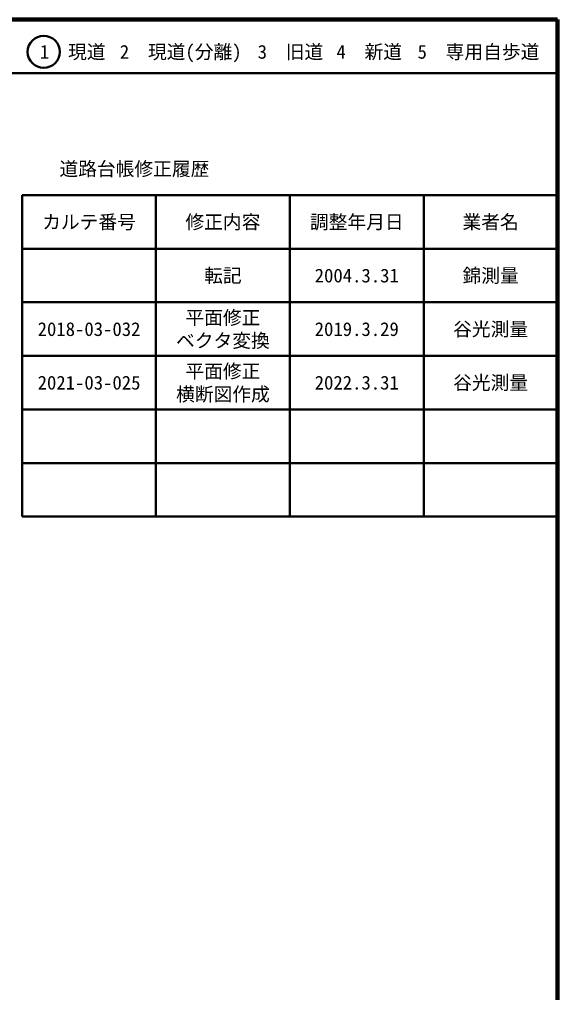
# Model space of a CAD drawing. Units: millimetres on the paper, enlarged 1000 times. Extents: x 40000 to 680000, y 20000 to 380000.
# Drawn here: x 579500 to 680000, y 198357 to 380000 of the extents above; entities that cross this region are included whole.
import ezdxf
from ezdxf.enums import TextEntityAlignment as Align

# ---------------------------------------------------------------- set-up
doc = ezdxf.new("R2010")
doc.units = ezdxf.units.MM
doc.header["$LTSCALE"] = 1000
for name, color, linetype, lineweight in [('M-TTL', 2, 'Continuous', 140), ('M-TTL-FRAM', 2, 'Continuous', 50), ('M-TTL-LINE', 7, 'Continuous', 50)]:
    doc.layers.add(name, color=color, linetype=linetype, lineweight=lineweight)
doc.layers.add('M-TTL-TXT', color=7, linetype='Continuous')
doc.styles.add('ＭＳ ゴシック', font='')
doc.styles.get('ＭＳ ゴシック').set_extended_font_data('MS Gothic')

msp = doc.modelspace()

# ---------------------------------------------------------------- linework, layer by layer
at = {"layer": 'M-TTL'}
for p, q in [((680000, 380000), (40000, 380000)), ((680000, 20000), (680000, 380000))]:
    msp.add_line(p, q, dxfattribs=at)
at = {"layer": 'M-TTL-FRAM'}
for p, q in [((580000, 347197), (580000, 287197)), ((580000, 347197), (680000, 347197)), ((580000, 287197), (680000, 287197))]:
    msp.add_line(p, q, dxfattribs=at)
at = {"layer": 'M-TTL-LINE'}
for p, q in [((40000, 370000), (680000, 370000)), ((605000, 347197), (605000, 287197)), ((630000, 347197), (630000, 287197)), ((655000, 347197), (655000, 287197)), ((580000, 337197), (680000, 337197)), ((580000, 327197), (680000, 327197)), ((580000, 317197), (680000, 317197)), ((580000, 307197), (680000, 307197)), ((580000, 297197), (680000, 297197))]:
    msp.add_line(p, q, dxfattribs=at)
msp.add_circle((584031, 373958), 3000, dxfattribs=at)

# ---------------------------------------------------------------- texts
at = {"layer": 'M-TTL-TXT', "style": 'ＭＳ ゴシック'}
for s, p in [('1\u3000現道', (589448, 373958)), ('2\u3000現道(分離)', (609619, 373958)), ('3\u3000旧道', (630121, 373958)), ('4\u3000新道', (644824, 373958)), ('5\u3000専用自歩道', (665228, 373958)), ('道路台帳修正履歴', (600968, 352113)), ('カルテ番号', (592500, 342197)), ('修正内容', (617500, 342197)), ('調整年月日', (642500, 342197)), ('業者名', (667500, 342197)), ('転記', (617500, 332197)), ('2004.3.31', (642500, 332197)), ('錦測量', (667500, 332197)), ('平面修正', (617500, 324339)), ('2018-03-032', (592500, 322197)), ('2019.3.29', (642500, 322197)), ('谷光測量', (667500, 322197)), ('ベクタ変換', (617500, 320054)), ('平面修正', (617500, 314339)), ('2021-03-025', (592500, 312197)), ('2022.3.31', (642500, 312197)), ('谷光測量', (667500, 312197)), ('横断図作成', (617500, 310054))]:
    msp.add_text(s, height=2566, dxfattribs=at).set_placement(p, align=Align.MIDDLE_CENTER)

doc.saveas('drawing.dxf')
